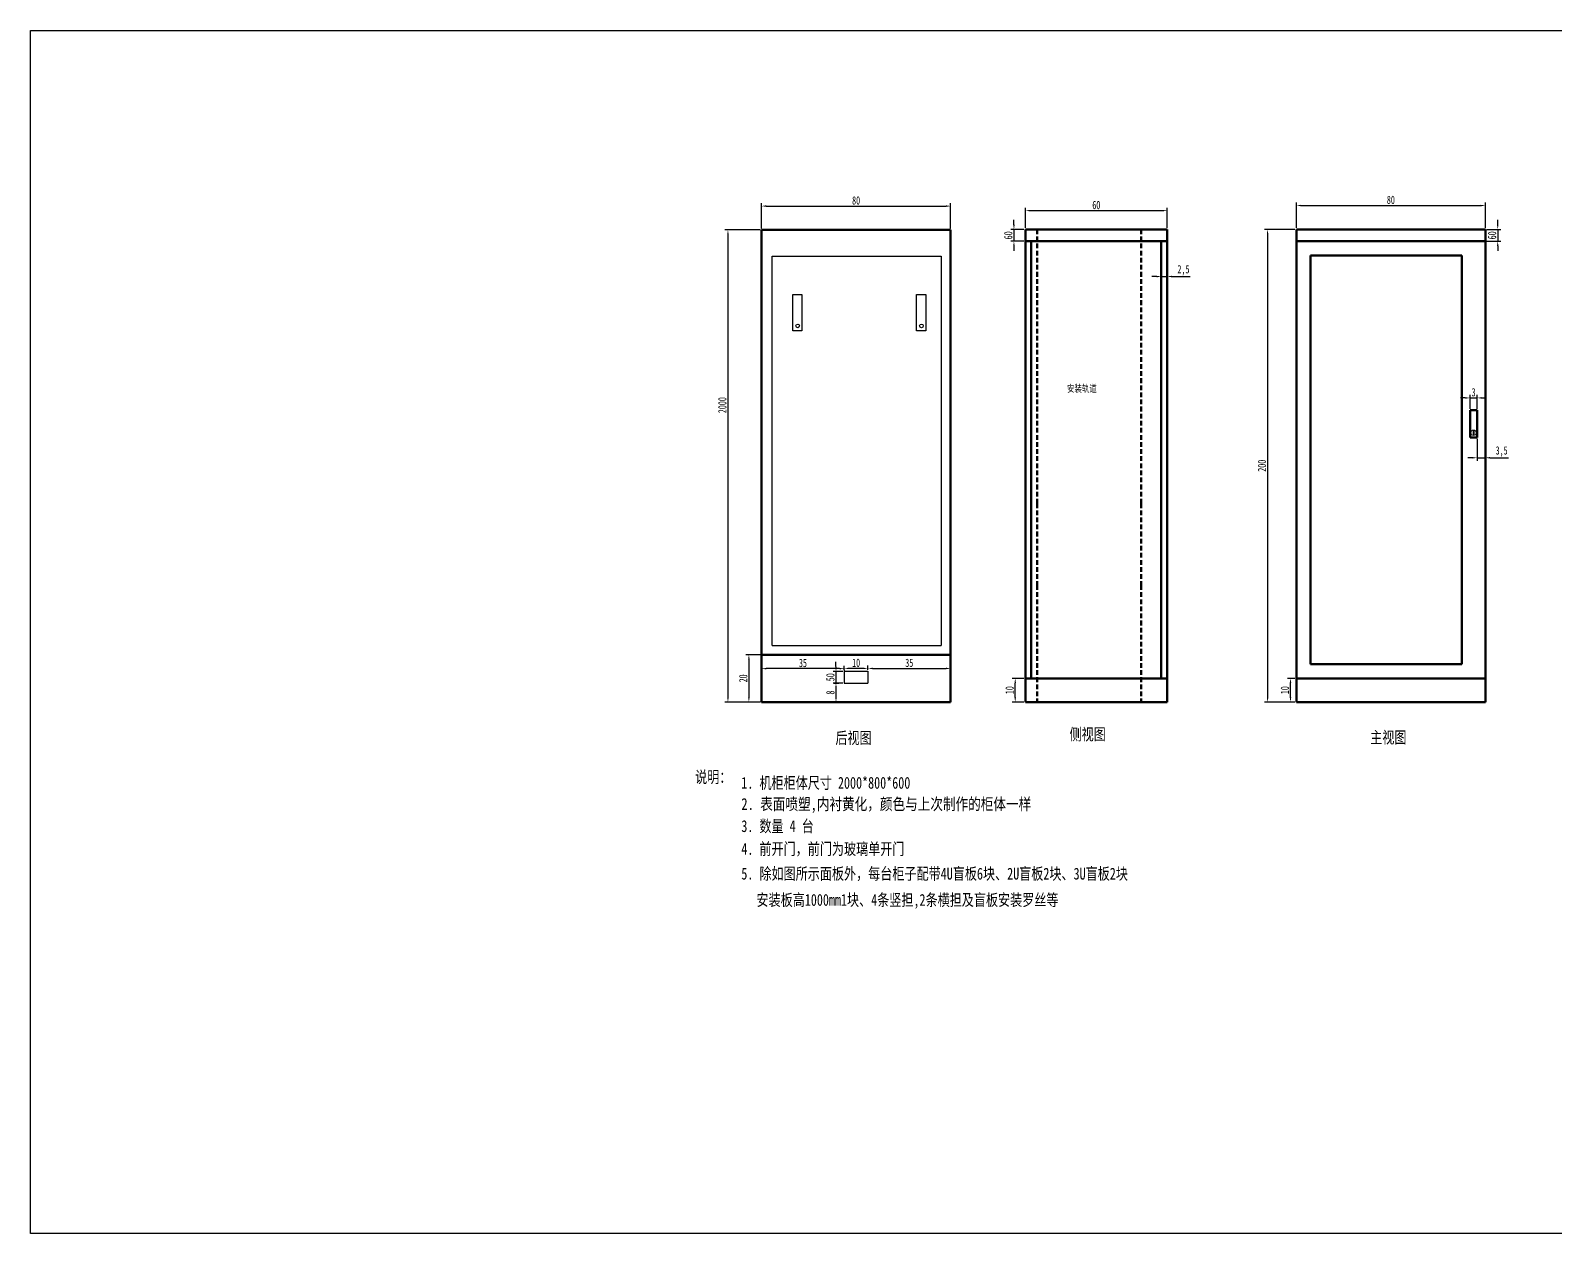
# Model space of a CAD drawing. Header units: millimetres. Extents: x 351 to 10319, y -5939 to 5511.
# Drawn here: x 351 to 997, y 1464 to 1973 of the extents above; entities that cross this region are included whole.
import ezdxf
from ezdxf.enums import TextEntityAlignment as Align

# ---------------------------------------------------------------- set-up
doc = ezdxf.new("R2010")
doc.units = ezdxf.units.MM
doc.linetypes.add('DASHED', pattern=[0.75, 0.5, -0.25])
doc.layers.add('41', color=7, linetype='Continuous')
doc.styles.add('song', font='SimSun.ttf', dxfattribs={"width": 0.65})
doc.dimstyles.new('ISO-25', dxfattribs={"dimtxt": 3.5, "dimasz": 2, "dimexe": 1.25, "dimexo": 0.625, "dimtad": 1, "dimtoh": 1, "dimtxsty": 'song', "dimcen": 2.5, "dimadec": 0, "dimazin": 0, "dimtfac": 1, "dimtmove": 0, "dimatfit": 3, "dimfxl": 0, "dimarcsym": 0})

# ---------------------------------------------------------------- blocks, each defined once
blk = doc.blocks.new('*D34')
at = {"color": 0, "lineweight": -2}
for p, q in [((972.4, 1890.71), (972.4, 1892.71)), ((967.81, 1888.71), (973.65, 1888.71)), ((972.4, 1888.71), (972.4, 1883.71)), ((967.81, 1883.71), (973.65, 1883.71)), ((972.4, 1881.71), (972.4, 1879.71))]:
    blk.add_line(p, q, dxfattribs=at)
at = {"color": 0}
for points in [[(972.06, 1890.71), (972.73, 1890.71), (972.4, 1888.71)], [(972.06, 1881.71), (972.73, 1881.71), (972.4, 1883.71)]]:
    blk.add_solid(points, dxfattribs=at)
at = {"layer": 'Defpoints', "color": 0}
for p in [(967.18, 1888.71), (967.18, 1883.71), (972.4, 1883.71)]:
    blk.add_point(p, dxfattribs=at)
at = {"color": 0, "lineweight": 20, "insert": (970.02, 1886.21), "char_height": 3.5, "attachment_point": 5, "rotation": 90, "style": 'song'}
blk.add_mtext('60', dxfattribs=at)
blk = doc.blocks.new('*D33')
at = {"color": 0, "lineweight": -2}
for p, q in [((958.68, 1817.4), (956.68, 1817.4)), ((960.68, 1812.83), (960.68, 1818.65)), ((960.68, 1817.4), (963.68, 1817.4)), ((963.68, 1812.83), (963.68, 1818.65)), ((965.68, 1817.4), (967.68, 1817.4))]:
    blk.add_line(p, q, dxfattribs=at)
at = {"color": 0}
for points in [[(958.68, 1817.73), (958.68, 1817.07), (960.68, 1817.4)], [(965.68, 1817.73), (965.68, 1817.07), (963.68, 1817.4)]]:
    blk.add_solid(points, dxfattribs=at)
at = {"layer": 'Defpoints', "color": 0}
for p in [(963.68, 1817.4), (960.68, 1812.21), (963.68, 1812.21)]:
    blk.add_point(p, dxfattribs=at)
at = {"color": 0, "lineweight": 20, "insert": (962.18, 1819.78), "char_height": 3.5, "attachment_point": 5, "style": 'song'}
blk.add_mtext('3', dxfattribs=at)
blk = doc.blocks.new('*D32')
at = {"color": 0, "lineweight": -2}
for p, q in [((963.68, 1800.08), (963.68, 1790.82)), ((967.18, 1800.08), (967.18, 1790.82)), ((961.68, 1792.07), (959.68, 1792.07)), ((963.68, 1792.07), (967.18, 1792.07)), ((969.18, 1792.07), (976.89, 1792.07))]:
    blk.add_line(p, q, dxfattribs=at)
at = {"color": 0}
for points in [[(961.68, 1792.4), (961.68, 1791.74), (963.68, 1792.07)], [(969.18, 1792.4), (969.18, 1791.74), (967.18, 1792.07)]]:
    blk.add_solid(points, dxfattribs=at)
at = {"layer": 'Defpoints', "color": 0}
for p in [(963.68, 1800.71), (967.18, 1800.71), (967.18, 1792.07)]:
    blk.add_point(p, dxfattribs=at)
at = {"color": 0, "lineweight": 20, "insert": (974.04, 1794.74), "char_height": 3.5, "attachment_point": 5, "style": 'song'}
blk.add_mtext('3,5', dxfattribs=at)
blk = doc.blocks.new('*D31')
at = {"color": 0, "lineweight": -2}
for p, q in [((830.02, 1883.08), (830.02, 1867.52)), ((832.52, 1883.08), (832.52, 1867.52)), ((828.02, 1868.77), (826.02, 1868.77)), ((830.02, 1868.77), (832.52, 1868.77)), ((834.52, 1868.77), (842.26, 1868.77))]:
    blk.add_line(p, q, dxfattribs=at)
at = {"color": 0}
for points in [[(828.02, 1869.1), (828.02, 1868.43), (830.02, 1868.77)], [(834.52, 1869.1), (834.52, 1868.43), (832.52, 1868.77)]]:
    blk.add_solid(points, dxfattribs=at)
at = {"layer": 'Defpoints', "color": 0}
for p in [(830.02, 1883.71), (832.52, 1883.71), (832.52, 1868.77)]:
    blk.add_point(p, dxfattribs=at)
at = {"color": 0, "lineweight": 20, "insert": (839.39, 1871.43), "char_height": 3.5, "attachment_point": 5, "style": 'song'}
blk.add_mtext('2,5', dxfattribs=at)
blk = doc.blocks.new('*D30')
at = {"color": 0, "lineweight": -2}
for p, q in [((767.66, 1890.71), (767.66, 1892.71)), ((771.89, 1888.71), (766.41, 1888.71)), ((767.66, 1888.71), (767.66, 1883.71)), ((771.89, 1883.71), (766.41, 1883.71)), ((767.66, 1881.71), (767.66, 1879.71))]:
    blk.add_line(p, q, dxfattribs=at)
at = {"color": 0}
for points in [[(767.33, 1890.71), (767.99, 1890.71), (767.66, 1888.71)], [(767.33, 1881.71), (767.99, 1881.71), (767.66, 1883.71)]]:
    blk.add_solid(points, dxfattribs=at)
at = {"layer": 'Defpoints', "color": 0}
for p in [(772.52, 1888.71), (767.66, 1883.71), (772.52, 1883.71)]:
    blk.add_point(p, dxfattribs=at)
at = {"color": 0, "lineweight": 20, "insert": (765.28, 1886.21), "char_height": 3.5, "attachment_point": 5, "rotation": 90, "style": 'song'}
blk.add_mtext('60', dxfattribs=at)
blk = doc.blocks.new('*D29')
at = {"color": 0, "lineweight": -2}
for p, q in [((772.52, 1889.33), (772.52, 1897.91)), ((832.52, 1889.33), (832.52, 1897.91)), ((774.52, 1896.66), (830.52, 1896.66))]:
    blk.add_line(p, q, dxfattribs=at)
at = {"color": 0}
for points in [[(774.52, 1896.99), (774.52, 1896.33), (772.52, 1896.66)], [(830.52, 1896.99), (830.52, 1896.33), (832.52, 1896.66)]]:
    blk.add_solid(points, dxfattribs=at)
at = {"layer": 'Defpoints', "color": 0}
for p in [(832.52, 1896.66), (772.52, 1888.71), (832.52, 1888.71)]:
    blk.add_point(p, dxfattribs=at)
at = {"color": 0, "lineweight": 20, "insert": (802.52, 1899.03), "char_height": 3.5, "attachment_point": 5, "style": 'song'}
blk.add_mtext('60', dxfattribs=at)
blk = doc.blocks.new('*D28')
at = {"color": 0, "lineweight": -2}
for p, q in [((886.56, 1698.71), (883.45, 1698.71)), ((884.7, 1690.71), (884.7, 1696.71)), ((886.56, 1688.71), (883.45, 1688.71))]:
    blk.add_line(p, q, dxfattribs=at)
at = {"color": 0}
for points in [[(884.37, 1696.71), (885.04, 1696.71), (884.7, 1698.71)], [(884.37, 1690.71), (885.04, 1690.71), (884.7, 1688.71)]]:
    blk.add_solid(points, dxfattribs=at)
at = {"layer": 'Defpoints', "color": 0}
for p in [(884.7, 1698.71), (887.18, 1698.71), (887.18, 1688.71)]:
    blk.add_point(p, dxfattribs=at)
at = {"color": 0, "lineweight": 20, "insert": (882.33, 1693.71), "char_height": 3.5, "attachment_point": 5, "rotation": 90, "style": 'song'}
blk.add_mtext('10', dxfattribs=at)
blk = doc.blocks.new('*D27')
at = {"color": 0, "lineweight": -2}
for p, q in [((771.89, 1698.71), (766.96, 1698.71)), ((768.21, 1690.71), (768.21, 1696.71)), ((771.89, 1688.71), (766.96, 1688.71))]:
    blk.add_line(p, q, dxfattribs=at)
at = {"color": 0}
for points in [[(767.88, 1696.71), (768.54, 1696.71), (768.21, 1698.71)], [(767.88, 1690.71), (768.54, 1690.71), (768.21, 1688.71)]]:
    blk.add_solid(points, dxfattribs=at)
at = {"layer": 'Defpoints', "color": 0}
for p in [(768.21, 1698.71), (772.52, 1698.71), (772.52, 1688.71)]:
    blk.add_point(p, dxfattribs=at)
at = {"color": 0, "insert": (765.84, 1693.71), "char_height": 3.5, "attachment_point": 5, "rotation": 90, "style": 'song'}
blk.add_mtext('10', dxfattribs=at)
blk = doc.blocks.new('*D35')
at = {"color": 0, "lineweight": -2}
for p, q in [((887.18, 1889.33), (887.18, 1900.07)), ((889.18, 1898.82), (965.18, 1898.82)), ((967.18, 1889.33), (967.18, 1900.07))]:
    blk.add_line(p, q, dxfattribs=at)
at = {"color": 0}
for points in [[(889.18, 1899.15), (889.18, 1898.49), (887.18, 1898.82)], [(965.18, 1899.15), (965.18, 1898.49), (967.18, 1898.82)]]:
    blk.add_solid(points, dxfattribs=at)
at = {"layer": 'Defpoints', "color": 0}
for p in [(967.18, 1898.82), (887.18, 1888.71), (967.18, 1888.71)]:
    blk.add_point(p, dxfattribs=at)
at = {"color": 0, "insert": (927.18, 1901.2), "char_height": 3.5, "attachment_point": 5, "style": 'song'}
blk.add_mtext('80', dxfattribs=at)
blk = doc.blocks.new('*D36')
at = {"color": 0, "lineweight": -2}
for p, q in [((886.56, 1888.71), (873.75, 1888.71)), ((875, 1886.71), (875, 1690.71)), ((886.56, 1688.71), (873.75, 1688.71))]:
    blk.add_line(p, q, dxfattribs=at)
at = {"color": 0}
for points in [[(874.67, 1886.71), (875.34, 1886.71), (875, 1888.71)], [(874.67, 1690.71), (875.34, 1690.71), (875, 1688.71)]]:
    blk.add_solid(points, dxfattribs=at)
at = {"layer": 'Defpoints', "color": 0}
for p in [(887.18, 1888.71), (875, 1688.71), (887.18, 1688.71)]:
    blk.add_point(p, dxfattribs=at)
at = {"color": 0, "insert": (872.63, 1788.71), "char_height": 3.5, "attachment_point": 5, "rotation": 90, "style": 'song'}
blk.add_mtext('200', dxfattribs=at)
blk = doc.blocks.new('*D77')
at = {"color": 0, "lineweight": -2}
for p, q in [((660.87, 1889.1), (660.87, 1899.83)), ((662.87, 1898.58), (738.87, 1898.58)), ((740.87, 1889.1), (740.87, 1899.83))]:
    blk.add_line(p, q, dxfattribs=at)
at = {"color": 0}
for points in [[(662.87, 1898.92), (662.87, 1898.25), (660.87, 1898.58)], [(738.87, 1898.92), (738.87, 1898.25), (740.87, 1898.58)]]:
    blk.add_solid(points, dxfattribs=at)
at = {"layer": 'Defpoints', "color": 0}
for p in [(740.87, 1898.58), (660.87, 1888.47), (740.87, 1888.47)]:
    blk.add_point(p, dxfattribs=at)
at = {"color": 0, "insert": (700.87, 1900.96), "char_height": 3.5, "attachment_point": 5, "style": 'song'}
blk.add_mtext('80', dxfattribs=at)
blk = doc.blocks.new('*D78')
at = {"color": 0, "lineweight": -2}
for p, q in [((660.25, 1888.47), (645.38, 1888.47)), ((646.63, 1886.47), (646.63, 1690.71)), ((660.25, 1688.71), (645.38, 1688.71))]:
    blk.add_line(p, q, dxfattribs=at)
at = {"color": 0}
for points in [[(646.3, 1886.47), (646.96, 1886.47), (646.63, 1888.47)], [(646.3, 1690.71), (646.96, 1690.71), (646.63, 1688.71)]]:
    blk.add_solid(points, dxfattribs=at)
at = {"layer": 'Defpoints', "color": 0}
for p in [(660.87, 1888.47), (646.63, 1688.71), (660.87, 1688.71)]:
    blk.add_point(p, dxfattribs=at)
at = {"color": 0, "insert": (644.25, 1814.34), "char_height": 3.5, "attachment_point": 5, "rotation": 90, "style": 'song'}
blk.add_mtext('2000', dxfattribs=at)
blk = doc.blocks.new('*D79')
at = {"color": 0, "lineweight": -2}
for p, q in [((660.25, 1708.71), (654.24, 1708.71)), ((655.49, 1706.71), (655.49, 1690.71)), ((660.25, 1688.71), (654.24, 1688.71))]:
    blk.add_line(p, q, dxfattribs=at)
at = {"color": 0}
for points in [[(655.16, 1706.71), (655.83, 1706.71), (655.49, 1708.71)], [(655.16, 1690.71), (655.83, 1690.71), (655.49, 1688.71)]]:
    blk.add_solid(points, dxfattribs=at)
at = {"layer": 'Defpoints', "color": 0}
for p in [(660.87, 1708.71), (655.49, 1688.71), (660.87, 1688.71)]:
    blk.add_point(p, dxfattribs=at)
at = {"color": 0, "insert": (653.12, 1698.71), "char_height": 3.5, "attachment_point": 5, "rotation": 90, "style": 'song'}
blk.add_mtext('20', dxfattribs=at)
blk = doc.blocks.new('*D80')
at = {"color": 0, "lineweight": -2}
for p, q in [((691.5, 1696.71), (693.6, 1696.71)), ((692.35, 1694.71), (692.35, 1690.71)), ((691.5, 1688.71), (693.6, 1688.71))]:
    blk.add_line(p, q, dxfattribs=at)
at = {"color": 0}
for points in [[(692.02, 1694.71), (692.69, 1694.71), (692.35, 1696.71)], [(692.02, 1690.71), (692.69, 1690.71), (692.35, 1688.71)]]:
    blk.add_solid(points, dxfattribs=at)
at = {"layer": 'Defpoints', "color": 0}
for p in [(690.87, 1696.71), (690.87, 1688.71), (692.35, 1688.71)]:
    blk.add_point(p, dxfattribs=at)
at = {"color": 0, "insert": (689.98, 1692.71), "char_height": 3.5, "attachment_point": 5, "rotation": 90, "style": 'song'}
blk.add_mtext('8', dxfattribs=at)
blk = doc.blocks.new('*D86')
at = {"color": 0, "lineweight": -2}
for p, q in [((705.87, 1702.35), (705.87, 1704.16)), ((740.87, 1708.08), (740.87, 1701.66)), ((707.87, 1702.91), (738.87, 1702.91))]:
    blk.add_line(p, q, dxfattribs=at)
at = {"color": 0}
for points in [[(707.87, 1703.25), (707.87, 1702.58), (705.87, 1702.91)], [(738.87, 1703.25), (738.87, 1702.58), (740.87, 1702.91)]]:
    blk.add_solid(points, dxfattribs=at)
at = {"layer": 'Defpoints', "color": 0}
for p in [(740.87, 1708.71), (705.87, 1701.73), (740.87, 1702.91)]:
    blk.add_point(p, dxfattribs=at)
at = {"color": 0, "insert": (723.37, 1705.29), "char_height": 3.5, "attachment_point": 5, "style": 'song'}
blk.add_mtext('35', dxfattribs=at)
blk = doc.blocks.new('*D87')
at = {"color": 0, "lineweight": -2}
for p, q in [((705.87, 1703.55), (705.87, 1704.18)), ((695.87, 1702.3), (695.87, 1701.68)), ((703.87, 1702.93), (697.87, 1702.93))]:
    blk.add_line(p, q, dxfattribs=at)
at = {"color": 0}
for points in [[(697.87, 1703.26), (697.87, 1702.6), (695.87, 1702.93)], [(703.87, 1703.26), (703.87, 1702.6), (705.87, 1702.93)]]:
    blk.add_solid(points, dxfattribs=at)
at = {"layer": 'Defpoints', "color": 0}
for p in [(695.87, 1702.93), (695.87, 1702.93), (705.87, 1702.93)]:
    blk.add_point(p, dxfattribs=at)
at = {"color": 0, "insert": (700.87, 1705.3), "char_height": 3.5, "attachment_point": 5, "style": 'song'}
blk.add_mtext('10', dxfattribs=at)
blk = doc.blocks.new('*D88')
at = {"color": 0, "lineweight": -2}
for p, q in [((660.87, 1697.13), (660.87, 1704.08)), ((695.87, 1702.3), (695.87, 1704.08)), ((693.87, 1702.83), (662.87, 1702.83))]:
    blk.add_line(p, q, dxfattribs=at)
at = {"color": 0}
for points in [[(662.87, 1703.16), (662.87, 1702.5), (660.87, 1702.83)], [(693.87, 1703.16), (693.87, 1702.5), (695.87, 1702.83)]]:
    blk.add_solid(points, dxfattribs=at)
at = {"layer": 'Defpoints', "color": 0}
for p in [(660.87, 1702.83), (695.87, 1701.68), (660.87, 1696.51)]:
    blk.add_point(p, dxfattribs=at)
at = {"color": 0, "insert": (678.37, 1705.21), "char_height": 3.5, "attachment_point": 5, "style": 'song'}
blk.add_mtext('35', dxfattribs=at)
blk = doc.blocks.new('*D89')
at = {"color": 0, "lineweight": -2}
for p, q in [((692.35, 1703.68), (692.35, 1705.68)), ((695.25, 1701.68), (691.1, 1701.68)), ((692.35, 1701.68), (692.35, 1696.73)), ((695.25, 1696.73), (691.1, 1696.73)), ((692.35, 1694.73), (692.35, 1692.73))]:
    blk.add_line(p, q, dxfattribs=at)
at = {"color": 0}
for points in [[(692.02, 1703.68), (692.69, 1703.68), (692.35, 1701.68)], [(692.02, 1694.73), (692.69, 1694.73), (692.35, 1696.73)]]:
    blk.add_solid(points, dxfattribs=at)
at = {"layer": 'Defpoints', "color": 0}
for p in [(695.87, 1701.68), (692.35, 1696.73), (695.87, 1696.73)]:
    blk.add_point(p, dxfattribs=at)
at = {"color": 0, "insert": (689.98, 1699.2), "char_height": 3.5, "attachment_point": 5, "rotation": 90, "style": 'song'}
blk.add_mtext('50', dxfattribs=at)

msp = doc.modelspace()

# ---------------------------------------------------------------- linework, layer by layer
at = {"lineweight": 50}
for p, q in [((660.873, 1888.47), (660.873, 1772.564)), ((660.873, 1888.47), (709.741, 1888.47)), ((709.741, 1888.47), (740.873, 1888.47)), ((740.873, 1888.47), (740.873, 1772.564)), ((772.518, 1888.71), (832.518, 1888.71)), ((772.518, 1888.71), (772.518, 1772.803)), ((832.518, 1888.71), (832.518, 1772.803)), ((887.181, 1888.71), (887.181, 1772.803)), ((887.181, 1888.71), (936.049, 1888.71)), ((936.049, 1888.71), (967.181, 1888.71)), ((967.181, 1888.71), (967.181, 1772.803)), ((772.518, 1883.71), (832.518, 1883.71)), ((775.018, 1883.71), (775.018, 1772.803)), ((830.018, 1883.71), (830.018, 1772.803)), ((887.181, 1883.71), (936.049, 1883.71)), ((936.049, 1883.71), (967.181, 1883.71)), ((893.181, 1877.71), (893.181, 1772.803)), ((893.181, 1877.71), (936.049, 1877.71)), ((936.049, 1877.71), (957.181, 1877.71)), ((957.181, 1877.71), (957.181, 1772.803)), ((960.681, 1812.21), (963.681, 1812.21)), ((960.681, 1812.21), (960.681, 1800.71)), ((963.681, 1812.21), (963.681, 1800.71)), ((963.681, 1812.21), (963.681, 1800.71)), ((960.681, 1800.71), (963.681, 1800.71)), ((660.873, 1772.564), (660.873, 1767.832)), ((740.873, 1772.564), (740.873, 1767.617)), ((772.518, 1772.803), (772.518, 1738.156)), ((775.018, 1772.803), (775.018, 1738.156)), ((830.018, 1772.803), (830.018, 1738.156)), ((832.518, 1772.803), (832.518, 1738.156)), ((887.181, 1772.803), (887.181, 1738.156)), ((893.181, 1772.803), (893.181, 1738.156)), ((957.181, 1772.803), (957.181, 1738.156)), ((967.181, 1772.803), (967.181, 1738.156)), ((660.873, 1767.832), (660.873, 1767.098)), ((660.873, 1767.832), (660.873, 1733.223)), ((740.873, 1767.617), (740.873, 1767.098)), ((740.873, 1767.617), (740.873, 1733.223)), ((772.518, 1738.156), (772.518, 1688.71)), ((775.018, 1738.156), (775.018, 1698.71)), ((830.018, 1738.156), (830.018, 1698.71)), ((832.518, 1738.156), (832.518, 1688.71)), ((887.181, 1738.156), (887.181, 1688.71)), ((893.181, 1738.156), (893.181, 1704.71)), ((957.181, 1738.156), (957.181, 1704.71)), ((967.181, 1738.156), (967.181, 1688.71)), ((660.873, 1733.223), (660.873, 1688.71)), ((740.873, 1733.223), (740.873, 1688.71)), ((660.873, 1708.71), (740.873, 1708.71)), ((660.873, 1708.71), (709.741, 1708.71)), ((709.741, 1708.71), (740.873, 1708.71)), ((893.181, 1704.71), (936.049, 1704.71)), ((936.049, 1704.71), (957.181, 1704.71)), ((772.518, 1698.71), (832.518, 1698.71)), ((887.181, 1698.71), (936.049, 1698.71)), ((936.049, 1698.71), (967.181, 1698.71)), ((660.873, 1688.71), (709.741, 1688.71)), ((709.741, 1688.71), (740.873, 1688.71)), ((772.518, 1688.71), (832.518, 1688.71)), ((887.181, 1688.71), (936.049, 1688.71)), ((887.181, 1688.71), (936.049, 1688.71)), ((936.049, 1688.71), (967.181, 1688.71)), ((936.049, 1688.71), (967.181, 1688.71))]:
    msp.add_line(p, q, dxfattribs=at)
at = {"linetype": 'DASHED', "lineweight": 50, "ltscale": 4}
for p, q in [((777.518, 1888.71), (777.518, 1772.803)), ((821.518, 1888.71), (821.518, 1772.803)), ((777.518, 1772.803), (777.518, 1738.156)), ((821.518, 1772.803), (821.518, 1738.156)), ((777.518, 1738.156), (777.518, 1688.71)), ((821.518, 1738.156), (821.518, 1688.71))]:
    msp.add_line(p, q, dxfattribs=at)
for p, q in [((665.379, 1877.42), (736.842, 1877.42)), ((665.379, 1712.572), (736.842, 1712.572)), ((695.873, 1701.729), (705.873, 1701.729)), ((695.873, 1701.729), (695.873, 1696.729)), ((705.873, 1701.729), (705.873, 1696.729)), ((695.873, 1696.729), (705.873, 1696.729)), ((695.873, 1696.71), (705.873, 1696.71))]:
    msp.add_line(p, q)
for points in [[(351.477, 1972.894), (1642.215, 1972.894), (1642.215, 1463.786), (351.477, 1463.786)], [(674.028, 1861.223), (677.967, 1861.223), (677.967, 1845.727), (674.028, 1845.727)], [(726.399, 1861.223), (730.338, 1861.223), (730.338, 1845.727), (726.399, 1845.727)]]:
    msp.add_lwpolyline(points, close=True)
for points in [[(665.379, 1767.617), (665.379, 1877.42)], [(736.842, 1877.42), (736.842, 1767.617)], [(665.379, 1712.572), (665.379, 1767.617)], [(736.842, 1767.617), (736.842, 1712.572)]]:
    msp.add_lwpolyline(points)
at = {"lineweight": 20}
msp.add_lwpolyline([(962.017, 1803.414), (962.392, 1803.414), (962.392, 1801.763), (962.017, 1801.763)], close=True, dxfattribs=at)
for centre in [(676.139, 1847.883), (728.51, 1847.883)]:
    msp.add_circle(centre, 0.765)
msp.add_circle((962.17, 1802.646), 1.141, dxfattribs=at)

# ---------------------------------------------------------------- texts
at = {"layer": '41', "color": 7, "style": 'song', "width": 0.75}
for s, height, p in [('安装轨道', 3, (790.125, 1819.886)), ('侧视图', 5, (791.197, 1672.547)), ('后视图', 5, (692.117, 1671.006)), ('主视图', 5, (918.425, 1671.245)), ('说明：', 5, (632.745, 1654.489)), ('1. 机柜柜体尺寸 2000*800*600', 5, (652.296, 1652.021)), ('3. 数量 4 台', 5, (652.296, 1633.706)), ('4. 前开门，前门为玻璃单开门', 5, (652.296, 1624.068)), ('5. 除如图所示面板外，每台柜子配带4U盲板6块、2U盲板2块、3U盲板2块', 5, (652.296, 1613.579)), ('安装板高1000mm1块、4条竖担,2条横担及盲板安装罗丝等', 5, (658.698, 1602.477))]:
    msp.add_text(s, height=height, dxfattribs=at).set_placement(p)
msp.add_text('2. 表面喷塑,内衬黄化，颜色与上次制作的柜体一样', height=5, dxfattribs=at).set_placement((652.296, 1643.043), (774.963, 1643.043), align=Align.ALIGNED)

# ---------------------------------------------------------------- dimensions: what is measured, and where the dimension line sits
for base, p1, p2, picture, middle in [((740.873, 1898.582), (660.873, 1888.47), (740.873, 1888.47), '*D77', (700.873, 1900.957)), ((967.181, 1898.822), (887.181, 1888.71), (967.181, 1888.71), '*D35', (927.181, 1901.197))]:
    dim = msp.add_linear_dim(base=base, p1=p1, p2=p2, dimstyle='ISO-25')
    dim.commit()
    dim.dimension.update_dxf_attribs({"geometry": picture, "text_midpoint": middle})
at = {"lineweight": 20}
for base, p1, p2, picture, middle in [((832.518, 1896.659), (772.518, 1888.71), (832.518, 1888.71), '*D29', (802.518, 1899.034)), ((832.518, 1868.766), (830.018, 1883.71), (832.518, 1883.71), '*D31', (839.387, 1871.432)), ((963.681, 1817.401), (960.681, 1812.21), (963.681, 1812.21), '*D33', (962.181, 1819.776)), ((967.181, 1792.071), (963.681, 1800.71), (967.181, 1800.71), '*D32', (974.036, 1794.738))]:
    dim = msp.add_linear_dim(base=base, p1=p1, p2=p2, dimstyle='ISO-25', dxfattribs=at)
    dim.commit()
    dim.dimension.update_dxf_attribs({"geometry": picture, "text_midpoint": middle})
for base, p1, p2, picture, middle in [((767.66, 1883.71), (772.518, 1888.71), (772.518, 1883.71), '*D30', (765.285, 1886.21)), ((972.395, 1883.71), (967.181, 1888.71), (967.181, 1883.71), '*D34', (970.02, 1886.21))]:
    dim = msp.add_linear_dim(base=base, p1=p1, p2=p2, angle=90, text='60', dimstyle='ISO-25', dxfattribs=at)
    dim.commit()
    dim.dimension.update_dxf_attribs({"geometry": picture, "text_midpoint": middle})
dim = msp.add_linear_dim(base=(646.629, 1688.71), p1=(660.873, 1888.47), p2=(660.873, 1688.71), angle=90, text='2000', dimstyle='ISO-25')
dim.commit()
dim.dimension.update_dxf_attribs({"geometry": '*D78', "text_midpoint": (646.629, 1814.342), "dimtype": 160})
dim = msp.add_linear_dim(base=(875.005, 1688.71), p1=(887.181, 1888.71), p2=(887.181, 1688.71), angle=90, dimstyle='ISO-25')
dim.commit()
dim.dimension.update_dxf_attribs({"geometry": '*D36', "text_midpoint": (875.005, 1788.71), "dimtype": 160})
for base, p1, p2, picture, middle in [((655.495, 1688.71), (660.873, 1708.71), (660.873, 1688.71), '*D79', (653.12, 1698.71)), ((768.212, 1698.71), (772.518, 1688.71), (772.518, 1698.71), '*D27', (765.837, 1693.71)), ((692.353, 1688.71), (690.873, 1696.71), (690.873, 1688.71), '*D80', (689.978, 1692.71))]:
    dim = msp.add_linear_dim(base=base, p1=p1, p2=p2, angle=90, dimstyle='ISO-25', override={"dimtxt": 3.5})
    dim.commit()
    dim.dimension.update_dxf_attribs({"geometry": picture, "text_midpoint": middle})
for base, p1, p2, picture, middle in [((660.873, 1702.831), (695.873, 1701.679), (660.873, 1696.506), '*D88', (678.373, 1705.206)), ((695.873, 1702.929), (705.873, 1702.929), (695.873, 1702.929), '*D87', (700.873, 1705.304)), ((740.873, 1702.912), (705.873, 1701.729), (740.873, 1708.71), '*D86', (723.373, 1705.287))]:
    dim = msp.add_linear_dim(base=base, p1=p1, p2=p2, dimstyle='ISO-25', override={"dimtxt": 3.5})
    dim.commit()
    dim.dimension.update_dxf_attribs({"geometry": picture, "text_midpoint": middle})
dim = msp.add_linear_dim(base=(692.353, 1696.729), p1=(695.873, 1701.679), p2=(695.873, 1696.729), angle=90, text='50', dimstyle='ISO-25', override={"dimtxt": 3.5})
dim.commit()
dim.dimension.update_dxf_attribs({"geometry": '*D89', "text_midpoint": (692.353, 1699.204), "dimtype": 160})
dim = msp.add_linear_dim(base=(884.704, 1698.71), p1=(887.181, 1688.71), p2=(887.181, 1698.71), angle=90, dimstyle='ISO-25', dxfattribs=at)
dim.commit()
dim.dimension.update_dxf_attribs({"geometry": '*D28', "text_midpoint": (882.329, 1693.71)})

doc.saveas('drawing.dxf')
